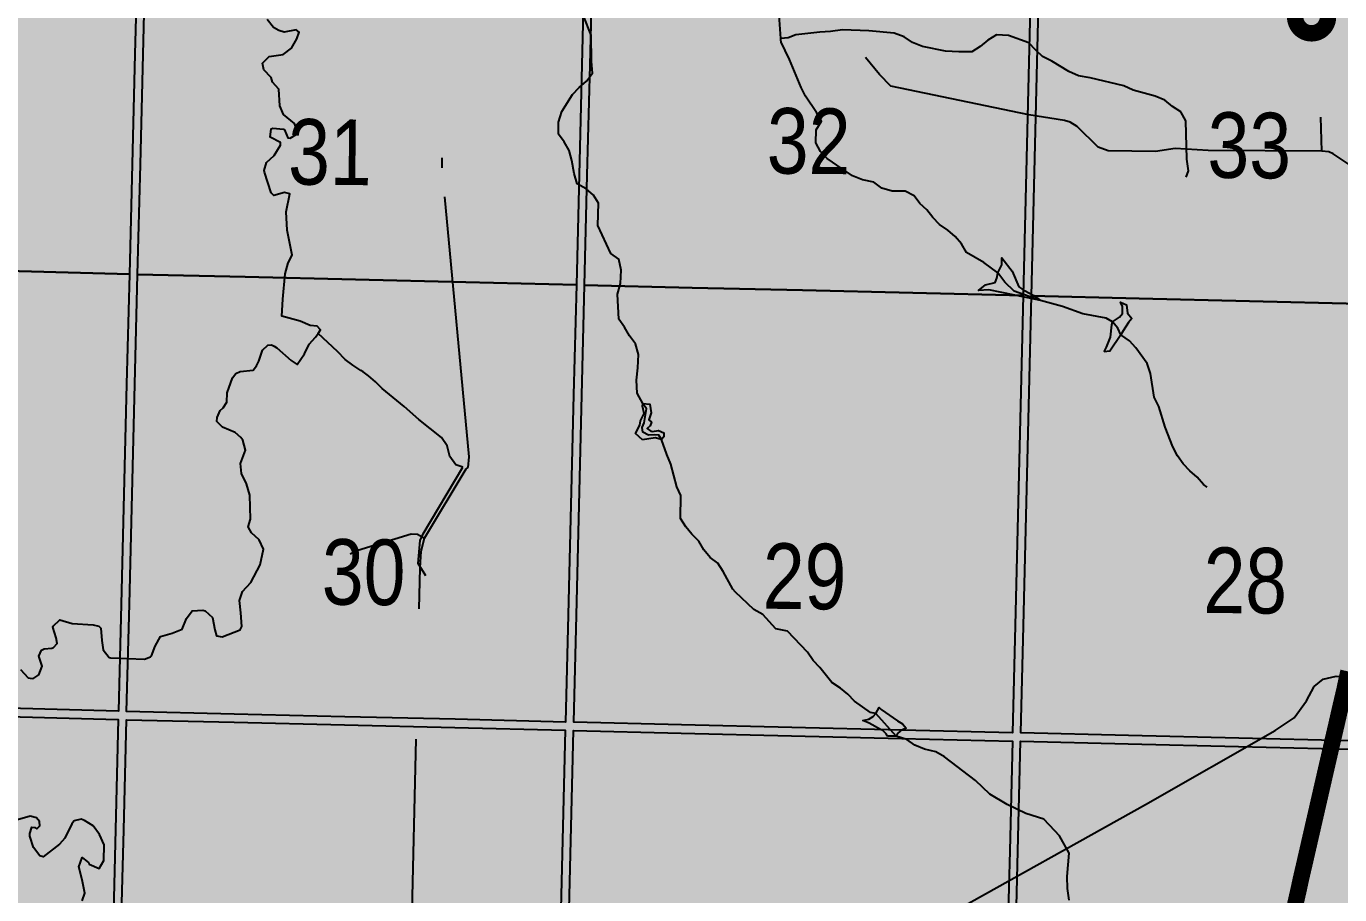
# Model space of a CAD drawing. Extents: x 406396 to 410344, y 6062839 to 6066265.
# Drawn here: x 409036.8 to 409196.6, y 6063803.4 to 6063909.1 of the extents above; entities that cross this region are included whole.
import ezdxf

# ---------------------------------------------------------------- set-up
doc = ezdxf.new("R2010")
doc.units = 0
doc.header["$LTSCALE"] = 5
doc.linetypes.add('DASHED2', pattern=[9.525, 6.35, -3.175])
for name, color, linetype in [('Quarters', 8, 'Continuous'), ('RoadSeg', 57, 'DASHED2'), ('ROUTE-MAP-HWY', 2, 'Continuous'), ('T-WATER', 160, 'Continuous')]:
    doc.layers.add(name, color=color, linetype=linetype)
doc.layers.add('ROUTE-MAP-BACKGROUND-H', color=7, linetype='Continuous', true_color=0xf0ebff)
doc.styles.add('120', font='ARIALN.TTF', dxfattribs={"height": 13})

# ---------------------------------------------------------------- blocks, each defined once
blk = doc.blocks.new('AA')
at = {"const_width": 4}
blk.add_lwpolyline([(-1, 0, 1), (1, 0, 1)], format="xyb", close=True, dxfattribs=at)
blk.add_circle((0, 0), 2)

msp = doc.modelspace()

# ---------------------------------------------------------------- hatches: boundary and pattern name
at = {"layer": 'ROUTE-MAP-BACKGROUND-H'}
h = msp.add_hatch(color=256, dxfattribs=at)
h.dxf.hatch_style = 1
h.paths.add_polyline_path([(410258.66, 6063255.58), (410260.58, 6063368.34), (410268.76, 6064233.9), (408843.43, 6064264.01), (408831.79, 6063292.96), (408823.13, 6062965.95), (408855.63, 6062965.09), (408869, 6062964.74), (410253.21, 6062935.45)])

# ---------------------------------------------------------------- linework, layer by layer
at = {"layer": 'Quarters'}
for points in [[(409049.37, 6063878.93), (409035.95, 6063879.29), (409022.53, 6063879.65), (409009.1, 6063880), (408996.02, 6063880.36), (408996.36, 6063893.74), (408996.7, 6063907.12), (408997.04, 6063920.5), (408997.38, 6063933.88), (409010.47, 6063933.53), (409023.88, 6063933.17), (409037.3, 6063932.81), (409050.72, 6063932.45), (409050.38, 6063919.07), (409050.04, 6063905.69), (409049.7, 6063892.31)], [(409103.74, 6063877.62), (409090.31, 6063877.94), (409076.89, 6063878.27), (409063.46, 6063878.59), (409050.37, 6063878.9), (409050.71, 6063892.28), (409051.04, 6063905.66), (409051.38, 6063919.04), (409051.72, 6063932.42), (409064.8, 6063932.11), (409078.23, 6063931.79), (409091.65, 6063931.46), (409105.07, 6063931.14), (409104.73, 6063917.76), (409104.4, 6063904.38), (409104.07, 6063891)], [(409158.11, 6063876.31), (409144.69, 6063876.64), (409131.26, 6063876.96), (409117.83, 6063877.28), (409104.74, 6063877.6), (409105.07, 6063890.98), (409105.41, 6063904.36), (409105.74, 6063917.74), (409106.07, 6063931.12), (409119.16, 6063930.8), (409132.58, 6063930.48), (409146, 6063930.16), (409159.42, 6063929.83), (409159.09, 6063916.45), (409158.76, 6063903.07), (409158.44, 6063889.69)], [(409212.48, 6063875), (409199.06, 6063875.33), (409185.63, 6063875.65), (409172.21, 6063875.97), (409159.11, 6063876.29), (409159.44, 6063889.67), (409159.77, 6063903.05), (409160.1, 6063916.43), (409160.42, 6063929.81), (409173.51, 6063929.5), (409186.93, 6063929.17), (409200.35, 6063928.85), (409213.77, 6063928.53), (409213.45, 6063915.15), (409213.13, 6063901.77), (409212.8, 6063888.39)], [(409049.37, 6063878.93), (409049.03, 6063865.55), (409048.69, 6063852.17), (409048.36, 6063838.79), (409048.03, 6063825.74), (409034.6, 6063826.1), (409021.18, 6063826.46), (409007.75, 6063826.82), (408994.66, 6063827.17), (408994.99, 6063840.21), (408995.33, 6063853.59), (408995.68, 6063866.97), (408996.02, 6063880.36), (409009.1, 6063880), (409022.53, 6063879.65), (409035.95, 6063879.29)], [(409103.74, 6063877.62), (409103.41, 6063864.24), (409103.07, 6063850.86), (409102.74, 6063837.48), (409102.42, 6063824.43), (409088.99, 6063824.76), (409075.56, 6063825.08), (409062.13, 6063825.4), (409049.03, 6063825.72), (409049.36, 6063838.76), (409049.7, 6063852.14), (409050.03, 6063865.52), (409050.37, 6063878.9), (409063.46, 6063878.59), (409076.89, 6063878.27), (409090.31, 6063877.94)], [(409158.11, 6063876.31), (409157.78, 6063862.93), (409157.46, 6063849.55), (409157.13, 6063836.17), (409156.81, 6063823.13), (409143.38, 6063823.45), (409129.95, 6063823.77), (409116.52, 6063824.09), (409103.42, 6063824.41), (409103.75, 6063837.45), (409104.08, 6063850.83), (409104.41, 6063864.22), (409104.74, 6063877.6), (409117.83, 6063877.28), (409131.26, 6063876.96), (409144.69, 6063876.64)], [(409212.48, 6063875), (409212.16, 6063861.62), (409211.84, 6063848.24), (409211.52, 6063834.86), (409211.2, 6063821.82), (409197.77, 6063822.14), (409184.34, 6063822.46), (409170.91, 6063822.79), (409157.81, 6063823.1), (409158.13, 6063836.15), (409158.46, 6063849.53), (409158.79, 6063862.91), (409159.11, 6063876.29), (409172.21, 6063875.97), (409185.63, 6063875.65), (409199.06, 6063875.33)], [(409046.66, 6063771.21), (409033.23, 6063771.57), (409019.79, 6063771.93), (409006.36, 6063772.29), (408993.27, 6063772.64), (408993.61, 6063786.02), (408993.95, 6063799.4), (408994.29, 6063812.78), (408994.63, 6063826.17), (409007.73, 6063825.81), (409021.15, 6063825.46), (409034.58, 6063825.1), (409048, 6063824.74), (409047.67, 6063811.36), (409047.33, 6063797.98), (409046.99, 6063784.6)], [(409101.07, 6063769.91), (409087.63, 6063770.23), (409074.2, 6063770.55), (409060.76, 6063770.88), (409047.66, 6063771.19), (409048, 6063784.57), (409048.33, 6063797.95), (409048.67, 6063811.33), (409049.01, 6063824.71), (409062.1, 6063824.4), (409075.53, 6063824.07), (409088.96, 6063823.75), (409102.39, 6063823.43), (409102.06, 6063810.05), (409101.73, 6063796.67), (409101.4, 6063783.29)], [(409155.48, 6063768.6), (409142.04, 6063768.92), (409128.61, 6063769.25), (409115.17, 6063769.57), (409102.07, 6063769.88), (409102.4, 6063783.26), (409102.73, 6063796.64), (409103.07, 6063810.02), (409103.4, 6063823.41), (409116.49, 6063823.09), (409129.93, 6063822.77), (409143.36, 6063822.44), (409156.79, 6063822.12), (409156.46, 6063808.74), (409156.13, 6063795.36), (409155.81, 6063781.98)], [(409209.89, 6063767.29), (409196.45, 6063767.62), (409183.02, 6063767.94), (409169.58, 6063768.26), (409156.48, 6063768.58), (409156.81, 6063781.96), (409157.14, 6063795.34), (409157.46, 6063808.72), (409157.79, 6063822.1), (409170.89, 6063821.78), (409184.32, 6063821.46), (409197.75, 6063821.14), (409211.18, 6063820.81), (409210.86, 6063807.43), (409210.53, 6063794.05), (409210.21, 6063780.67)]]:
    msp.add_lwpolyline(points, close=True, dxfattribs=at)
at = {"layer": 'RoadSeg'}
msp.add_line((409194.45, 6063893.88), (409194.32, 6063898.01), dxfattribs=at)
for points in [[(409194.45, 6063893.88), (409180.61, 6063893.98), (409176.61, 6063894.21), (409174.22, 6063893.85), (409168.46, 6063893.91), (409167.23, 6063894.38), (409164.67, 6063896.88), (409163.8, 6063897.41), (409163.14, 6063897.61), (409158.78, 6063898.31), (409142, 6063901.8), (409140.64, 6063903.2), (409138.94, 6063905.3)], [(409085.26, 6063846.82), (409090.35, 6063855.24), (409090.59, 6063855.38), (409090.69, 6063856.71), (409087.42, 6063891.88), (409087.42, 6063893.08)], [(409202.76, 6063892.32), (409199.74, 6063892.15), (409197.75, 6063892.25), (409195.82, 6063893.58), (409195.28, 6063893.82), (409194.45, 6063893.88)], [(409076.24, 6063844.89), (409077.14, 6063845.33), (409083.63, 6063847.32), (409084.4, 6063847.29), (409085.26, 6063846.82)], [(409112.32, 6063779.6), (409083.73, 6063790.38), (409083.53, 6063790.61), (409084.73, 6063843.2), (409084.86, 6063845.23), (409085.26, 6063846.82)], [(409148.29, 6063800.6), (409172.99, 6063814.38), (409188.76, 6063823.39), (409191.09, 6063824.93), (409192.59, 6063826.99), (409193.52, 6063828.75), (409194.62, 6063829.65), (409196.18, 6063830.02), (409197.05, 6063829.92)]]:
    msp.add_lwpolyline(points, dxfattribs=at)
at = {"layer": 'ROUTE-MAP-HWY', "const_width": 2, "flags": 128}
msp.add_lwpolyline([(409190.42, 6063798.83), (409191.56, 6063803.79), (409191.93, 6063805.5), (409192.26, 6063806.91), (409194.82, 6063818.08), (409195.83, 6063822.47), (409196.19, 6063824.01), (409196.51, 6063825.42), (409196.85, 6063826.89), (409197.19, 6063828.33), (409197.49, 6063829.74), (409197.68, 6063830.58)], dxfattribs=at)
at = {"layer": 'T-WATER'}
for points in [[(409103.21, 6063892.77), (409102.86, 6063893.99), (409102.26, 6063895.03), (409101.56, 6063895.96), (409101.55, 6063897.43), (409101.96, 6063898.7), (409103.26, 6063900.78), (409104.08, 6063901.64), (409104.98, 6063902.41), (409105.69, 6063903.36), (409105.57, 6063904.85), (409105.56, 6063908), (409104.62, 6063910.37), (409102.46, 6063914.71), (409102.25, 6063915.66), (409102.26, 6063916.13), (409102.54, 6063917.52), (409103.05, 6063918.68), (409104.12, 6063920.48)], [(409128.62, 6063907.6), (409128.34, 6063911.59), (409128.11, 6063912.93), (409128.11, 6063914.2), (409128.86, 6063915.02), (409129.88, 6063915.63), (409130.37, 6063916.62)], [(409072.32, 6063871.72), (409072.6, 6063872.14), (409072.19, 6063872.61), (409071.35, 6063872.69), (409070.16, 6063873.2), (409067.91, 6063873.83), (409068.02, 6063875.9), (409068.32, 6063878.97), (409068.67, 6063880.29), (409069.15, 6063881.24), (409068.55, 6063884.26), (409068.44, 6063886.52), (409068.87, 6063888.71), (409068.23, 6063888.85), (409066.94, 6063888.5), (409066.6, 6063888.83), (409065.79, 6063891.33), (409065.77, 6063891.55), (409066.03, 6063892.5), (409066.96, 6063893.36), (409067.73, 6063894.61), (409067.73, 6063894.96), (409066.51, 6063895.59), (409066.6, 6063896.59), (409066.83, 6063896.67), (409068.11, 6063896.57), (409068.24, 6063896.47), (409068.66, 6063895.53), (409068.93, 6063895.47), (409069.66, 6063895.91), (409069.77, 6063896.41), (409069.44, 6063897.26), (409068.11, 6063898.35), (409067.65, 6063899.41), (409067.53, 6063901.45), (409066.78, 6063902.28), (409066.62, 6063902.86), (409065.73, 6063903.78), (409065.54, 6063904.6), (409066.35, 6063905.42), (409068.07, 6063905.65), (409069.07, 6063906.44), (409069.73, 6063907.55), (409070.01, 6063908.35), (409069.67, 6063908.64), (409068.2, 6063908.35), (409067.53, 6063908.59), (409066.91, 6063908.94), (409066.11, 6063909.91)], [(409177.92, 6063890.73), (409178.2, 6063891.5), (409178.03, 6063892.91), (409177.91, 6063897.6), (409177.29, 6063898.66), (409176.26, 6063899.33), (409175.33, 6063900.08), (409174.17, 6063900.59), (409171.5, 6063901.32), (409170.34, 6063901.84), (409166.25, 6063902.82), (409164.82, 6063903.07), (409163.65, 6063903.58), (409161.58, 6063904.86), (409160.46, 6063905.4), (409159.6, 6063906.2), (409158.81, 6063907.09), (409156.33, 6063907.97), (409154.84, 6063908.04), (409153.8, 6063907.4), (409152.89, 6063906.64), (409151.87, 6063905.99), (409150.26, 6063905.96), (409148.64, 6063906.04), (409145.86, 6063906.63), (409144.65, 6063907.1), (409143.64, 6063907.79), (409142.42, 6063908.26), (409139.34, 6063908.53), (409136.11, 6063908.64), (409134.65, 6063908.44), (409133.35, 6063908.38), (409130.44, 6063908.03), (409129.51, 6063907.67), (409128.62, 6063907.6)], [(409136.07, 6063891.75), (409134.25, 6063893), (409133.43, 6063893.83), (409132.87, 6063894.91), (409132.93, 6063896.48), (409133.55, 6063897.54), (409132.97, 6063898.61), (409131.64, 6063900.59), (409131.09, 6063901.64), (409129.66, 6063905.05), (409129.13, 6063906.15), (409128.64, 6063907.17), (409128.63, 6063907.43), (409128.62, 6063907.6)], [(409111.82, 6063863.19), (409111.14, 6063864.45), (409111.07, 6063866.02), (409111.24, 6063867.54), (409111.29, 6063869.16), (409110.92, 6063870.44), (409110.22, 6063871.41), (409109.62, 6063872.47), (409108.93, 6063873.45), (409108.73, 6063876.51), (409109.13, 6063877.78), (409109.18, 6063879.4), (409108.91, 6063880.76), (409107.94, 6063881.45), (409106.37, 6063884.85), (409106.44, 6063887.55), (409105.83, 6063888.54), (409104.93, 6063889.31), (409103.86, 6063889.9), (409103.46, 6063891.16), (409103.21, 6063892.77)], [(409155.01, 6063879.1), (409153.33, 6063880.36), (409151.19, 6063881.54), (409150.61, 6063882.62), (409149.81, 6063883.5), (409148.92, 6063884.27), (409147.94, 6063884.97), (409147.12, 6063885.81), (409146.39, 6063886.74), (409145.55, 6063887.54), (409144.83, 6063888.46), (409143.76, 6063889.04), (409142.18, 6063889.02), (409140.89, 6063889.4), (409139.95, 6063890.12), (409138.56, 6063890.42), (409137.34, 6063890.89), (409136.07, 6063891.75)], [(409180.49, 6063852.99), (409180.06, 6063853.35), (409179.27, 6063854.22), (409178.37, 6063854.98), (409177.57, 6063855.85), (409176.89, 6063856.82), (409176.31, 6063857.92), (409175.38, 6063860.29), (409174.59, 6063862.83), (409174.04, 6063863.96), (409173.59, 6063866.82), (409173.19, 6063868.07), (409171.81, 6063869.98), (409171.03, 6063870.83), (409170, 6063871.54), (409169.61, 6063872.34), (409168.99, 6063873.11), (409168.18, 6063873.56), (409165.36, 6063874.1), (409162.89, 6063874.97), (409160.22, 6063875.72), (409156.99, 6063876.86), (409155.86, 6063877.93), (409155.01, 6063879.1)], [(409036.11, 6063830.82), (409037.05, 6063829.81), (409037.53, 6063829.71), (409037.73, 6063829.75), (409038.34, 6063830.17), (409038.77, 6063831.24), (409038.33, 6063832.45), (409038.66, 6063833.18), (409039, 6063833.34), (409039.91, 6063833.4), (409040.15, 6063833.5), (409040.56, 6063833.98), (409040.46, 6063834.69), (409040.04, 6063835.99), (409040.09, 6063836.11), (409040.89, 6063836.87), (409042.42, 6063836.41), (409044.96, 6063836.25), (409045.65, 6063836.1), (409045.89, 6063835.85), (409046.02, 6063834.33), (409046.19, 6063833.22), (409046.9, 6063832.28), (409047.07, 6063832.23), (409051.19, 6063832.06), (409051.94, 6063832.36), (409052.05, 6063832.48), (409052.5, 6063833.67), (409053.15, 6063834.83), (409054.56, 6063835.24), (409055.8, 6063835.73), (409056.31, 6063837.01), (409056.99, 6063837.95), (409058.28, 6063838.03), (409058.57, 6063837.97), (409059.48, 6063837.15), (409059.75, 6063835.64), (409059.97, 6063834.93), (409060.64, 6063834.78), (409062.85, 6063835.63), (409063.03, 6063836.06), (409062.93, 6063837.7), (409062.75, 6063839.23), (409063.14, 6063840.31), (409064.12, 6063841.4), (409065.28, 6063843.57), (409065.7, 6063845.46), (409065.14, 6063846.6), (409064.23, 6063847.46), (409063.82, 6063848.2), (409064.09, 6063849.13), (409064, 6063852.03), (409063.62, 6063853.43), (409062.99, 6063854.65), (409062.89, 6063855.87), (409063.5, 6063857.49), (409063.18, 6063858.73), (409062.93, 6063859.05), (409062.23, 6063859.67), (409060.69, 6063860.29), (409060.01, 6063861), (409060.05, 6063861.47), (409060.4, 6063862.33), (409060.77, 6063862.65), (409061.21, 6063863.34), (409061.28, 6063864.48), (409061.89, 6063866.3), (409062.33, 6063866.84), (409062.86, 6063867.07), (409064.41, 6063867.26), (409064.81, 6063867.78), (409065.13, 6063868.34), (409065.57, 6063869.66), (409066.22, 6063870.27), (409066.65, 6063870.32), (409066.98, 6063870.16), (409067.31, 6063869.98), (409069.04, 6063868.42), (409069.77, 6063867.94), (409070.67, 6063869.22), (409071.22, 6063870.39), (409072.01, 6063871.26), (409072.32, 6063871.72)], [(409077.53, 6063867.2), (409077.26, 6063867.38), (409076.55, 6063867.86), (409075.63, 6063868.56), (409074.67, 6063869.53), (409072.32, 6063871.72)], [(409089.94, 6063855.42), (409089.06, 6063855.74), (409088.37, 6063856.73), (409088.03, 6063858.05), (409087.34, 6063859.04), (409084.58, 6063861.26), (409082.79, 6063862.82), (409080.1, 6063865.01), (409079.3, 6063865.84), (409078.47, 6063866.57), (409077.79, 6063867.03), (409077.53, 6063867.2)], [(409114.09, 6063858.81), (409113.77, 6063859.32), (409113.21, 6063859.39), (409112.52, 6063859.32), (409111.82, 6063859.7), (409111.76, 6063860.26), (409112.01, 6063860.83), (409112.26, 6063862.52), (409111.82, 6063863.19)], [(409115.96, 6063853.04), (409115.24, 6063855.82), (409114.73, 6063856.97), (409114.09, 6063858.81)], [(409085.43, 6063842.21), (409084.49, 6063843.71), (409084.74, 6063846.52), (409085.1, 6063847.34), (409089.94, 6063855.42)], [(409123.1, 6063840.24), (409122.76, 6063840.59), (409121.62, 6063842.75), (409120.96, 6063843.74), (409120.02, 6063844.46), (409119.27, 6063845.37), (409118.64, 6063846.44), (409117.79, 6063847.27), (409117.05, 6063848.18), (409116.41, 6063849.21), (409116.45, 6063852), (409115.96, 6063853.04)], [(409140.17, 6063825.45), (409139.52, 6063825.59), (409137.59, 6063826.97), (409136.78, 6063827.8), (409135.86, 6063828.55), (409134.84, 6063829.22), (409133.35, 6063831.05), (409132.54, 6063831.9), (409131.85, 6063832.91), (409129.42, 6063835.49), (409128.01, 6063835.76), (409126.43, 6063837.51), (409125.34, 6063838.11), (409123.1, 6063840.24)], [(409163.69, 6063802.74), (409163.51, 6063804.16), (409163.47, 6063805.64), (409163.69, 6063808.46), (409162.53, 6063810.57), (409161.96, 6063811.2), (409160.62, 6063812.62), (409158.42, 6063813.31), (409156.14, 6063814.41), (409154.04, 6063815.67), (409152.32, 6063817.31), (409148.55, 6063820.21), (409147.49, 6063820.82), (409146.1, 6063821.11), (409144.93, 6063821.61), (409143.95, 6063822.29), (409142.66, 6063822.71), (409140.17, 6063825.45)], [(409043.6, 6063802.67), (409043.95, 6063803.6), (409043.61, 6063805.22), (409043.21, 6063806.8), (409043.6, 6063807.95), (409044.43, 6063807.29), (409044.48, 6063807.15), (409045.68, 6063806.61), (409046.27, 6063807.57), (409046.31, 6063809.47), (409045.71, 6063810.76), (409044.94, 6063811.78), (409043.92, 6063812.44), (409043.48, 6063812.63), (409042.65, 6063812.4), (409042.37, 6063812.06), (409041.51, 6063810.31), (409040.86, 6063809.57), (409038.88, 6063808.01), (409038.45, 6063808.14), (409037.69, 6063809.17), (409037.27, 6063810.55), (409037.26, 6063810.87), (409037.5, 6063811.65), (409037.88, 6063811.6), (409038.12, 6063811.44), (409038.48, 6063811.8), (409038.41, 6063812.32), (409038.07, 6063812.78), (409037.29, 6063812.96), (409035.46, 6063812.43)]]:
    msp.add_lwpolyline(points, dxfattribs=at)
for points in [[(409160.22, 6063875.72), (409159.07, 6063875.95), (409158.07, 6063876.16), (409157.09, 6063876.36), (409153.93, 6063877.01), (409152.66, 6063876.95), (409153.53, 6063877.62), (409154.68, 6063877.91), (409154.9, 6063878.43), (409155.01, 6063879.1), (409155.51, 6063880.06), (409155.52, 6063880.92), (409156.76, 6063879.27), (409157.56, 6063877.39), (409157.92, 6063877.12), (409158.09, 6063877.03), (409159.04, 6063876.55), (409159.09, 6063876.51), (409159.38, 6063876.31), (409160.22, 6063875.72)], [(409167.94, 6063869.47), (409168.25, 6063870.05), (409168.72, 6063871.25), (409168.88, 6063872.77), (409168.99, 6063873.11), (409169.82, 6063873.7), (409170.18, 6063874.14), (409170.2, 6063874.97), (409169.95, 6063875.51), (409170.67, 6063875.21), (409170.8, 6063874.19), (409171.31, 6063873.54), (409170.9, 6063873.06), (409170.25, 6063872.03), (409170, 6063871.54), (409168.64, 6063869.55), (409167.94, 6063869.47)], [(409111.8, 6063858.75), (409110.93, 6063859.55), (409111.46, 6063860.56), (409111.56, 6063861.07), (409112.01, 6063861.95), (409111.79, 6063862.86), (409111.82, 6063863.19), (409112.69, 6063863.11), (409112.85, 6063862.04), (409112.57, 6063861.2), (409112.88, 6063860.93), (409112.72, 6063860.47), (409112.34, 6063860.15), (409112.79, 6063859.84), (409112.97, 6063859.79), (409113.73, 6063859.91), (409114.4, 6063859.62), (409114.39, 6063859.14), (409114.09, 6063858.81), (409113.35, 6063859.02), (409111.8, 6063858.75)], [(409141.61, 6063822.72), (409141.45, 6063823.01), (409141.02, 6063823.38), (409140.73, 6063823.54), (409139.36, 6063824.28), (409138.59, 6063824.63), (409139.31, 6063824.77), (409139.84, 6063825.12), (409140.17, 6063825.45), (409140.58, 6063826.21), (409140.81, 6063825.95), (409142.81, 6063824.56), (409143.44, 6063824.23), (409143.87, 6063823.7), (409143.43, 6063823.47), (409143.12, 6063823.31), (409142.83, 6063823.05), (409142.66, 6063822.71), (409141.61, 6063822.72)]]:
    msp.add_lwpolyline(points, close=True, dxfattribs=at)

# ---------------------------------------------------------------- block references
at = {"xscale": 0.997508504213267, "yscale": 0.997508504213267, "zscale": 0.997508504213267}
msp.add_blockref('AA', (409193.19, 6063910.22), dxfattribs=at)

# ---------------------------------------------------------------- texts
at = {"layer": 'RoadSeg', "style": '120'}
for s, p in [('32', (409126.89, 6063891.18)), ('31', (409068.65, 6063889.84)), ('33', (409180.5, 6063890.66)), ('30', (409072.75, 6063838.73)), ('29', (409126.39, 6063838.22)), ('28', (409180.01, 6063837.71))]:
    msp.add_text(s, height=7.978, rotation=359.4504, dxfattribs=at).set_placement(p)

doc.saveas('drawing.dxf')
